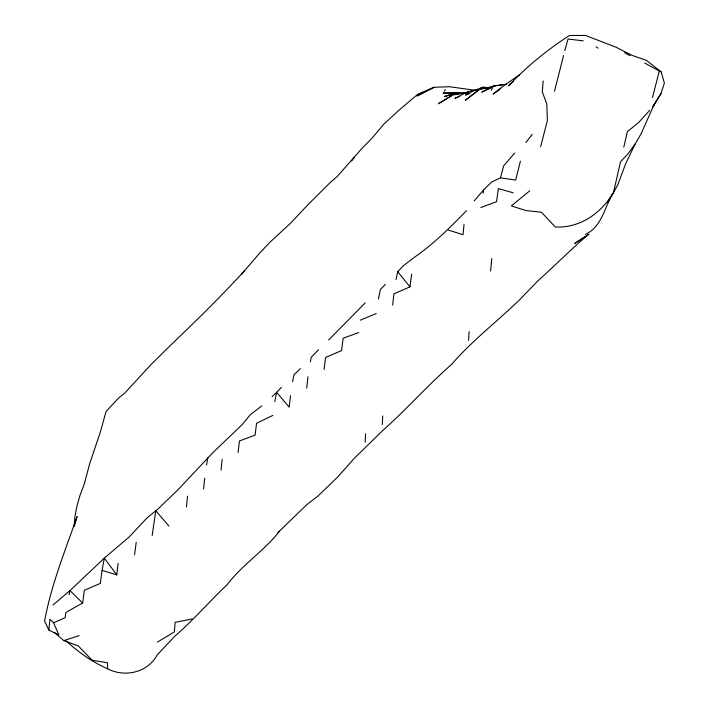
<?xml version="1.0" encoding="UTF-8"?>
<svg xmlns="http://www.w3.org/2000/svg" width="709" height="709" viewBox="0 0 709 709"><rect width="100%" height="100%" fill="white"/><g stroke="black" fill="none" stroke-linecap="round" stroke-linejoin="round"><path stroke-width="1.06" d="M365.17 442.212L365.587 433.793M382.266 424.531L382.736 415.935M468.569 340.382L469.092 331.617M74.153 526.069L74.959 516.241L77.086 505.561L80.082 495.059L84.061 484.743L89.697 463.668L100.226 432.455L106.093 411.415L118.766 397.873L124.988 392.839L151.221 364.355L170.772 345.079C196.003 320.893 221.04 296.486 244.578 270.714L241.361 274.392L259.884 252.874L270.085 242.079L290.149 223.601L307.981 204.679L329.845 182.869L336.97 176.745L362.157 148.181L371.445 138.796L383.808 124.208L398.618 110.498L417.929 94.164L434.121 87.269L449.63 86.737L476.235 90.46M491.798 258.617L490.575 271.015M543.174 80.941L542.27 91.869L546.79 103.868L547.401 120.459L540.621 146.719M464.023 224.398L463.057 234.67L448.389 230.115M186.432 506.9L187.53 496.167M48.832 630.044L49.949 619.241L53.627 622.75L58.865 635.025L48.832 630.044L44.596 621.084C51.145 585.129 65.086 550.937 77.077 516.533L74.365 526.096M203.598 488.962L204.715 478.158M221.022 470.182L222.156 459.335M392.68 305.092L393.938 293.827L409.935 286.888L411.637 274.108M290.513 395.719L289.192 407.214L276.607 392.299L281.455 387.336M306.696 388.178L307.99 376.78M261.71 405.876L250.188 414.818L242.256 424.549L213.143 452.386L177.525 490.238L158.116 508.849L147.064 517.889L129.33 536.828L104.338 558.116L102.087 570.382L116.772 574.884L118.102 563.38M238.091 452.59L239.456 440.963L255.134 435.113L256.534 423.335L272.814 415.439M324.102 369.424L325.555 357.496L341.543 350.583L343.112 338.264L358.754 332.548M152.169 535.455L155.767 510.719L168.902 526.034M134.568 554.846L136.208 542.27M53.627 622.75L65.068 617.752L65.91 612.443L82.634 603.013L84.318 590.313L100.306 583.401L102.087 570.382M206.558 464.909L207.781 457.837M274.808 401.675L276.607 392.299L272.052 396.694M292.578 381.734L293.925 374.831L300.341 368.618M378.455 299.038L380.316 289.556L385.359 284.415M483.015 193.273L483.706 189.826L491.709 181.991L500.439 177.844L515.656 180.059L520.406 161.191M310.329 361.838L311.269 357.221L318.545 349.767M396.065 279.621L397.687 271.671L403.563 265.574L415.279 256.667C433.952 243.595 450.171 227.474 465.973 211.158L466.504 210.679M69.092 594.647L69.961 590.588L104.338 558.116L116.772 574.884M623.778 147.224L627.385 131.564M652.493 97.496L659.29 71.006L644.694 62.995M563.566 55.524L554.491 91.239M500.439 177.844L503.718 165.764L514.637 153.109M564.789 50.667L568.015 39.039L583.277 40.838M660.992 93.535L652.794 106.891L660.992 93.535L664.404 83.113L661.107 71.795L646.404 60.327L631.87 55.32L616.156 47.264L585.528 35.45L569.504 35.45C547.277 49.745 526.636 66.655 508.521 85.824L513.281 81.243M654.637 103.372L640.945 134.081L635.122 144.024L625.382 164.426L617.681 185.093L607.932 202.357M635.122 144.024L628.068 153.729L620.499 161.82L613.498 192.476L611.84 195.037C604.272 208.73 601.205 227.483 585.35 234.307M491.222 90.291L492.773 87.296M469.792 93.526L465.76 94.997L467.656 92.019M444.162 91.257L445.349 89.618M525.945 142.465L532.22 134.409M351.629 160.934L354.083 157.806M611.84 195.037C599.619 214.472 578.828 228.263 555.218 226.986L541.481 212.239L525.954 210.564L511.322 205.911L529.72 190.854M474.144 200.966L483.706 189.826M451.73 364.213C472.194 340.674 496.991 321.567 519.413 299.969L537.732 281.012C554.677 265.875 570.55 249.665 587.867 234.945L574.742 243.435L589.108 234.165M649.692 110.356L638.72 122.409L627.757 131.333M279.506 531.236C263.987 551.035 242.301 564.692 227.084 584.774C209.403 601.329 193.672 619.994 175.265 635.778L157.194 654.832C147.951 672.584 124.802 677.751 107.671 668.835C92.321 662.038 78.628 652.431 66.371 641.069M328.559 340.063L365.232 302.885M451.553 364.391L450.951 364.993C427.332 385.678 406.611 409.315 383.144 430.15M382.656 430.611L354.465 458.147L337.449 477.228L318.155 495.866L306.651 504.808L277.76 532.769M519.706 74.667L505.295 84.601M505.49 84.406L493.039 94.111L500.182 89.13M52.962 605.025L69.961 590.588L82.634 603.013M157.398 642.141L174.387 631.852L175.114 622.369L192.139 618.957M465.76 94.997L473.568 90.77L483.068 87.039L488.536 87.907M506.722 84.203L493.668 85.957L481.783 92.135L492.409 87.118M433.385 87.615L416.954 95.999L434.121 87.269M360.332 320.193L376.24 313.52M459.795 96.353L454.859 98.418L468.108 91.567L478.699 89.431M480.879 207.524L496.539 201.728L498.347 188.603L513.13 192.777M54.345 632.357L63.792 640.652L79.24 635.565M495.307 85.754L479.816 89.591L482.014 87.535L488.598 87.934M468.649 92.4L454.309 94.687L458.608 94.288M493.668 85.957L501.981 84.92M488.217 87.889L480.578 88.43L465.352 100.235L482.014 87.535L488.563 88.306M467.213 93.145L455.426 93.26L438.375 103.762L456.499 92.782L464.173 93.242M458.714 93.349L455.426 93.26L456.499 92.782L458.457 92.976L442.992 93.145L457.597 92.959L444.233 96.566L456.499 92.782L458.67 93.18M63.792 640.652L78.265 645.881L92.117 660.23L107.396 662.72L107.671 668.835M659.29 71.006L661.107 71.795M624.664 52.741L630.017 55.727M596.065 46.927L597.944 48.141M397.687 271.671L409.935 286.888"/></g></svg>
